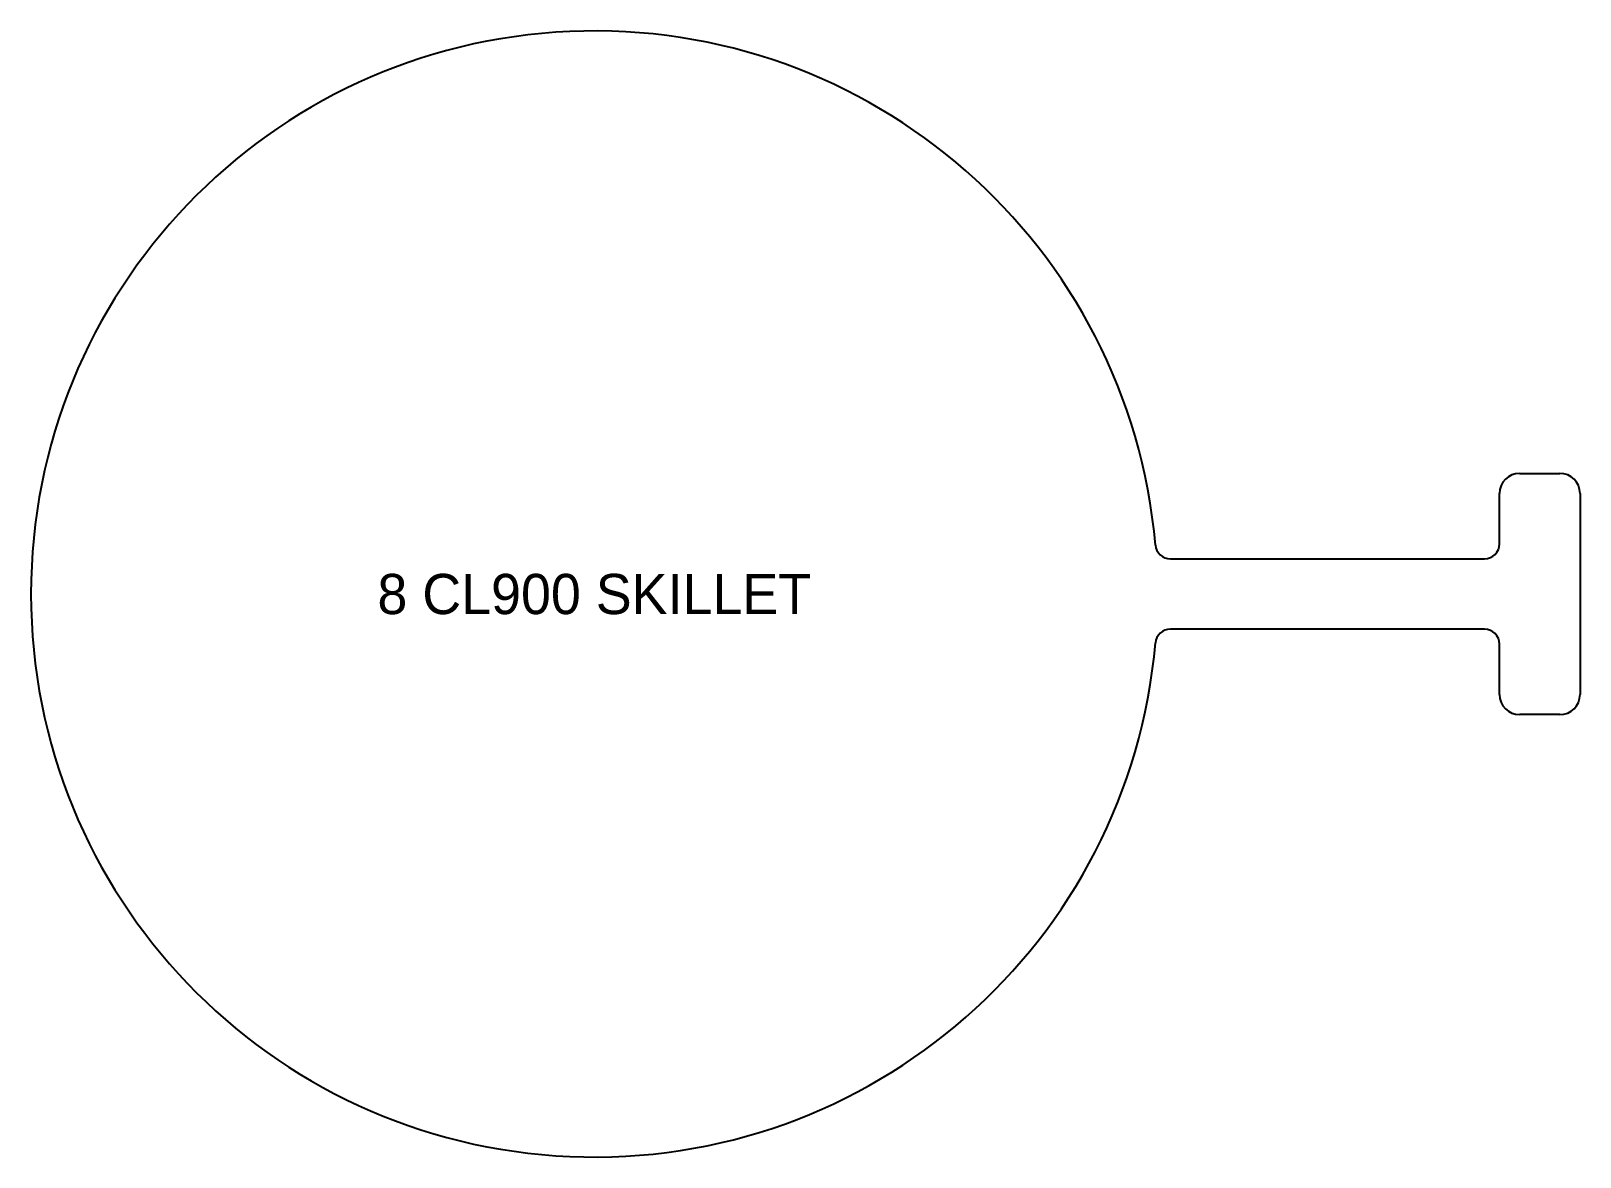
# Model space of a CAD drawing. Header units: inches. Extents: x -7 to 12.2, y -7 to 7.
import ezdxf
from ezdxf.enums import TextEntityAlignment as Align

# ---------------------------------------------------------------- set-up
doc = ezdxf.new("R2010")
doc.units = ezdxf.units.IN
doc.header["$MEASUREMENT"] = 0
doc.layers.add('CUT', color=7, linetype='CONTINUOUS')
doc.layers.add('ETCH', color=1, linetype='CONTINUOUS')

msp = doc.modelspace()

# ---------------------------------------------------------------- linework, layer by layer
at = {"layer": 'CUT'}
for p, q in [((11.5, 1.5), (12, 1.5)), ((11.25, 0.625), (11.25, 1.25)), ((12.25, 1.25), (12.25, -1.25)), ((7.160275, 0.4375), (11.0625, 0.4375)), ((11.0625, -0.4375), (7.160275, -0.4375)), ((11.25, -1.25), (11.25, -0.625)), ((12, -1.5), (11.5, -1.5))]:
    msp.add_line(p, q, dxfattribs=at)
for centre, radius, start, end in [((0, 0), 7, 4.988542, 355.011458), ((11.5, 1.25), 0.25, 90, 180), ((12, 1.25), 0.25, 0, 90), ((7.160275, 0.625), 0.1875, 184.988542, 270), ((11.0625, 0.625), 0.1875, 270, 0), ((7.160275, -0.625), 0.1875, 90, 175.011458), ((11.0625, -0.625), 0.1875, 0, 90), ((11.5, -1.25), 0.25, 180, 270), ((12, -1.25), 0.25, 270, 0)]:
    msp.add_arc(centre, radius, start, end, dxfattribs=at)

# ---------------------------------------------------------------- texts
at = {"layer": 'ETCH'}
msp.add_text('8 CL900 SKILLET', height=0.5, dxfattribs=at).set_placement((0, 0), align=Align.MIDDLE_CENTER)

doc.saveas('drawing.dxf')
